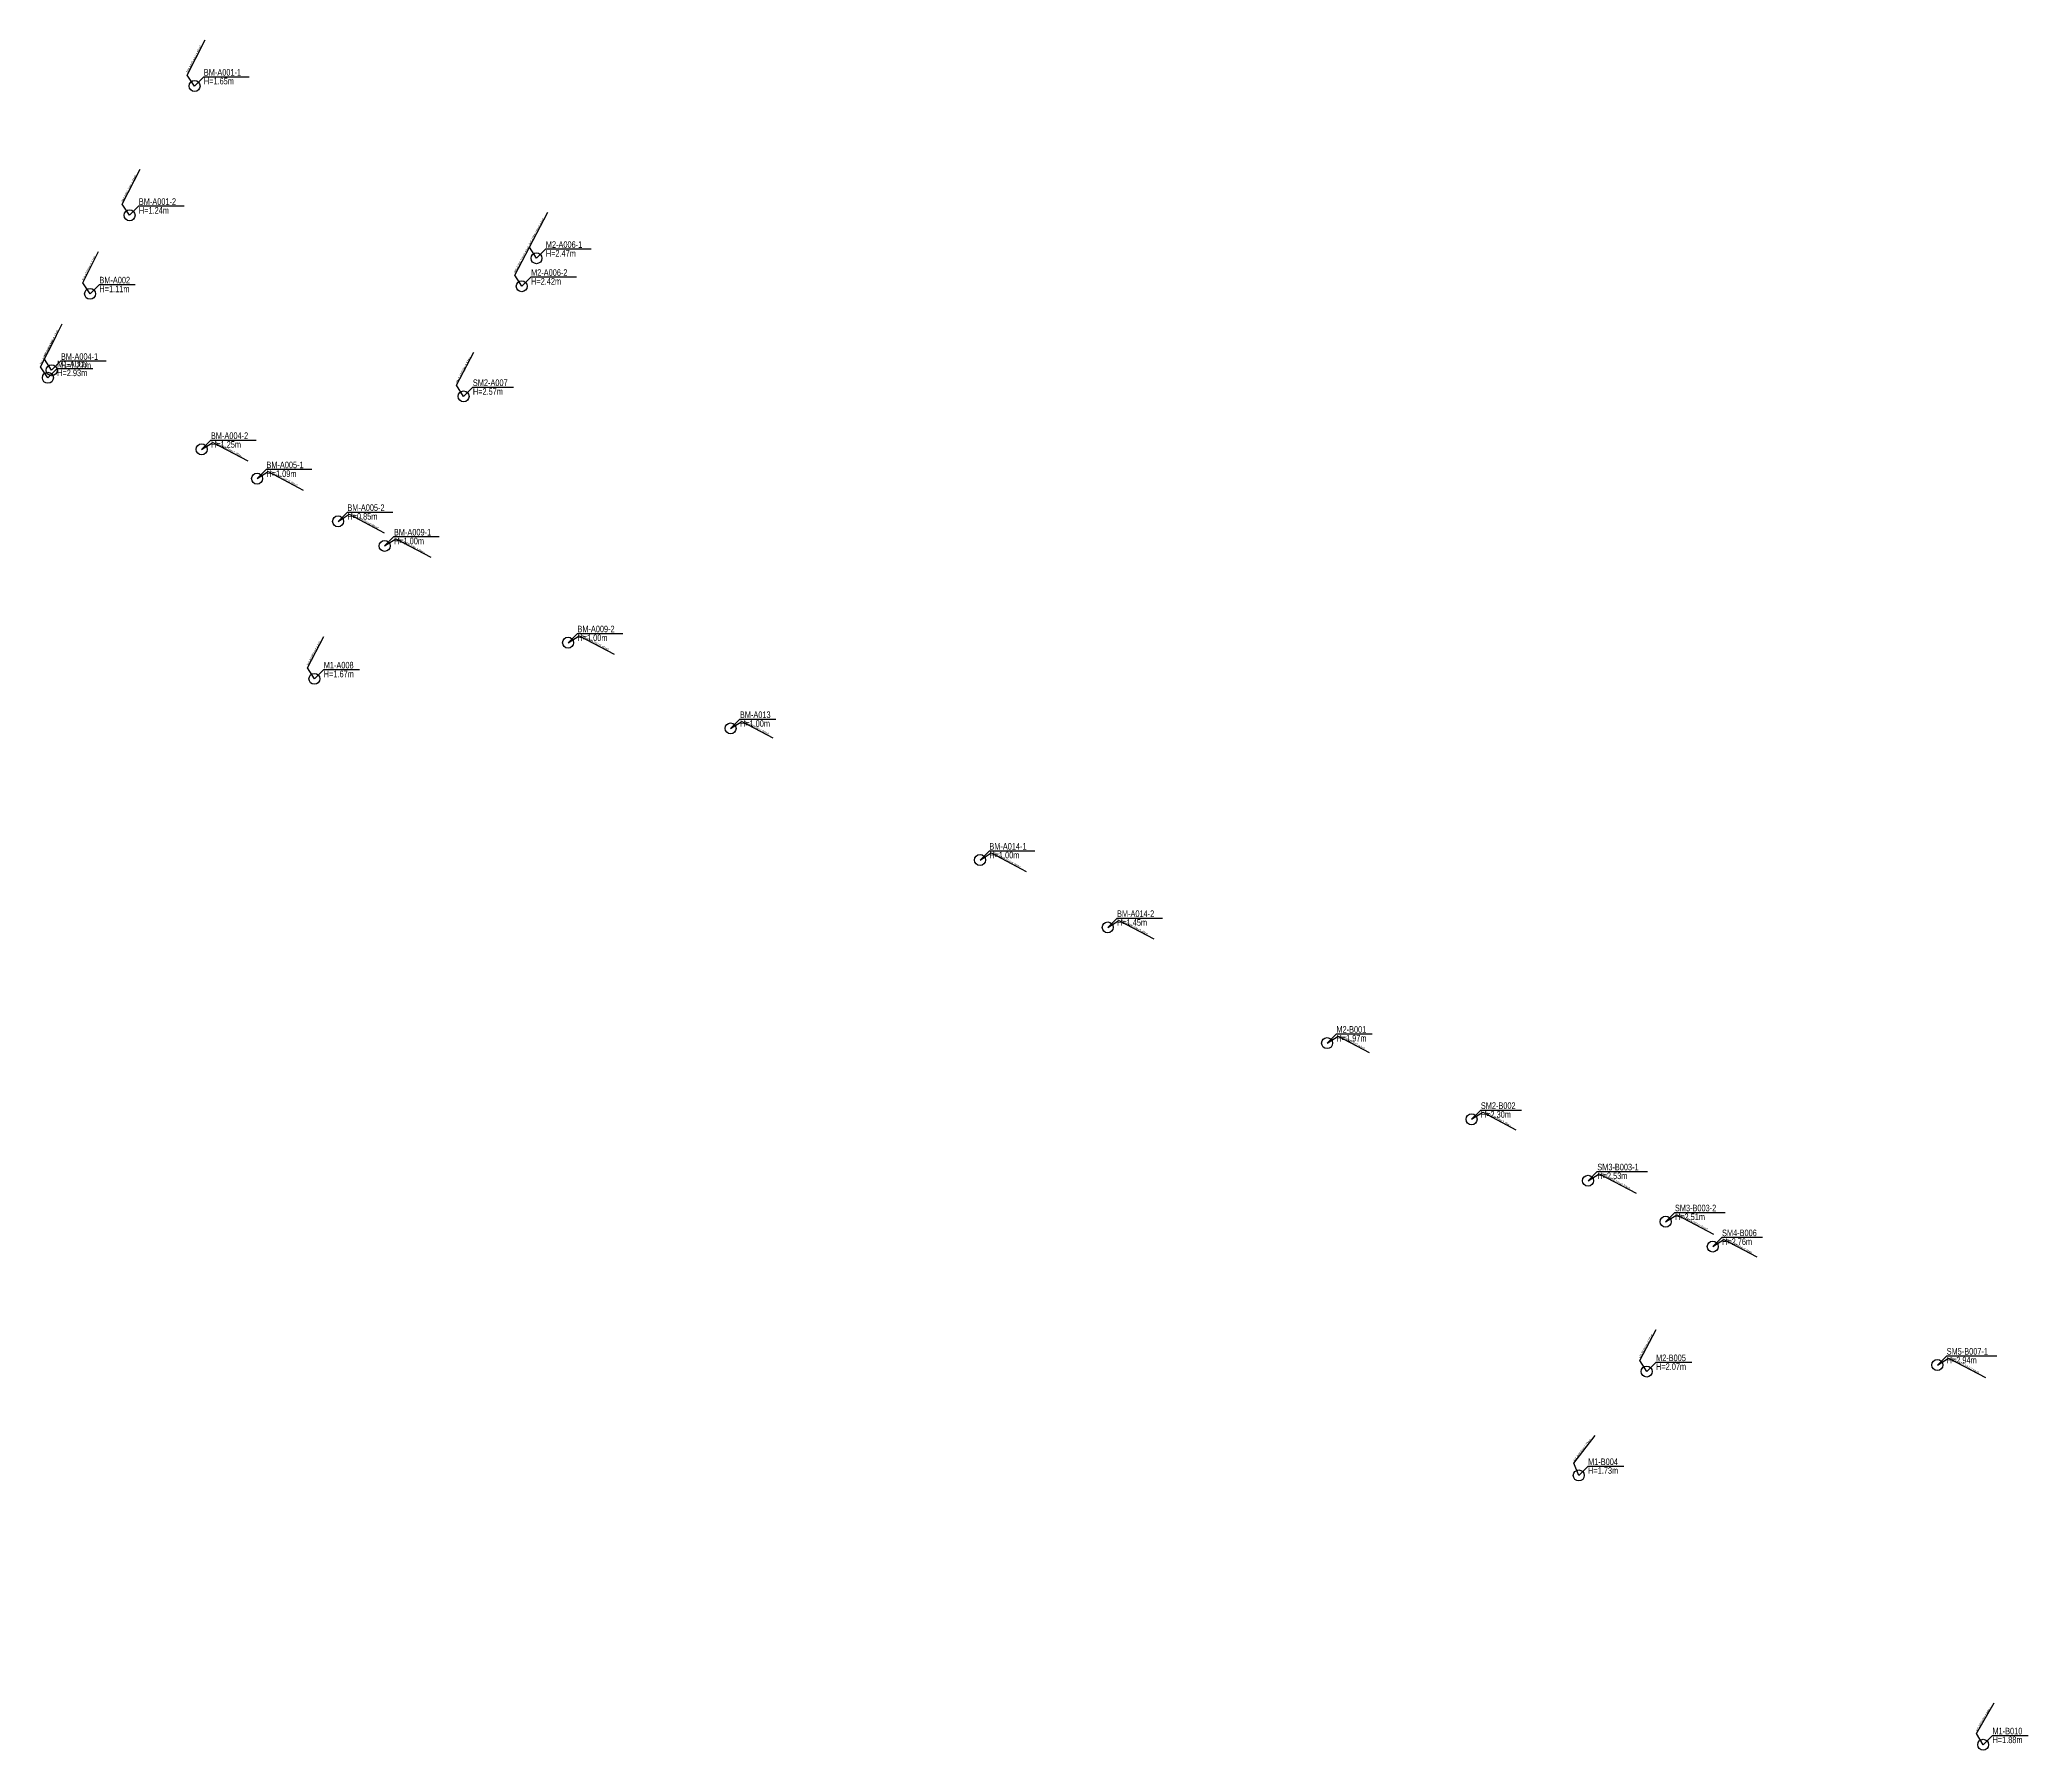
# Model space of a CAD drawing. Header units: millimetres. Extents: x -910 to 2851, y 385 to 4601.
# Drawn here: x 991 to 1898, y 3821 to 4601 of the extents above; entities that cross this region are included whole.
import ezdxf

# ---------------------------------------------------------------- set-up
doc = ezdxf.new("R2010")
doc.units = ezdxf.units.MM
doc.layers.add('맨홀설명선', color=7, linetype='Continuous')
doc.layers.add('우수맨홀', color=193, linetype='Continuous')
doc.styles.get("Standard").update_dxf_attribs({"font": 'arial.ttf'})

msp = doc.modelspace()

# ---------------------------------------------------------------- linework, layer by layer
at = {"layer": '맨홀설명선', "color": 4}
for points in [[(1062.03, 4579.94), (1066.27, 4584.19), (1086.93, 4584.19)], [(1032.41, 4521.01), (1036.65, 4525.26), (1057.31, 4525.26)], [(1217.84, 4501.43), (1222.09, 4505.67), (1242.74, 4505.67)], [(1014.43, 4485.22), (1018.67, 4489.47), (1034.96, 4489.47)], [(1211.12, 4488.69), (1215.36, 4492.93), (1236.02, 4492.93)], [(995.19, 4446.94), (999.43, 4451.19), (1015.72, 4451.19)], [(996.92, 4450.39), (1001.16, 4454.63), (1021.82, 4454.63)], [(1184.61, 4438.45), (1188.85, 4442.7), (1207.32, 4442.7)], [(1065.25, 4414.32), (1069.5, 4418.56), (1090.15, 4418.56)], [(1090.52, 4400.98), (1094.77, 4405.23), (1115.42, 4405.23)], [(1127.42, 4381.51), (1131.66, 4385.76), (1152.31, 4385.76)], [(1148.64, 4370.31), (1152.88, 4374.55), (1173.54, 4374.55)], [(1232.23, 4326.19), (1236.48, 4330.43), (1257.13, 4330.43)], [(1116.65, 4309.71), (1120.9, 4313.95), (1137.19, 4313.95)], [(1306.28, 4287.11), (1310.53, 4291.35), (1326.82, 4291.35)], [(1419.94, 4227.12), (1424.18, 4231.36), (1444.84, 4231.36)], [(1478.12, 4196.41), (1482.36, 4200.66), (1503.02, 4200.66)], [(1578.09, 4143.65), (1582.33, 4147.89), (1598.62, 4147.89)], [(1643.89, 4108.92), (1648.14, 4113.16), (1666.61, 4113.16)], [(1696.96, 4080.91), (1701.2, 4085.16), (1724.04, 4085.16)], [(1732.33, 4062.24), (1736.57, 4066.49), (1759.41, 4066.49)], [(1753.79, 4050.92), (1758.03, 4055.16), (1776.5, 4055.16)], [(1723.71, 3993.95), (1727.96, 3998.19), (1744.25, 3998.19)], [(1856.14, 3996.9), (1860.39, 4001.14), (1883.23, 4001.14)], [(1692.77, 3946.57), (1697.01, 3950.82), (1713.3, 3950.82)], [(1877.02, 3823.81), (1881.26, 3828.05), (1897.55, 3828.05)]]:
    msp.add_lwpolyline(points, dxfattribs=at)
at = {"layer": '우수맨홀'}
for p, q in [((1058.73, 4584.96), (1066.81, 4601.04)), ((1062.03, 4579.94), (1058.73, 4584.96)), ((1029.12, 4526.03), (1037.2, 4542.11)), ((1032.41, 4521.01), (1029.12, 4526.03)), ((1214.65, 4506.51), (1223.05, 4522.43)), ((1011.13, 4490.24), (1018.31, 4504.53)), ((1207.92, 4493.77), (1216.33, 4509.68)), ((1217.84, 4501.43), (1214.65, 4506.51)), ((1014.43, 4485.22), (1011.13, 4490.24)), ((1211.12, 4488.69), (1207.92, 4493.77)), ((993.62, 4455.4), (1001.71, 4471.49)), ((991.89, 4451.96), (999.08, 4466.25)), ((1181.41, 4443.53), (1189.35, 4458.57)), ((995.19, 4446.94), (991.89, 4451.96)), ((996.92, 4450.39), (993.62, 4455.4)), ((1184.61, 4438.45), (1181.41, 4443.53)), ((1065.25, 4414.32), (1070.33, 4417.52)), ((1070.33, 4417.52), (1086.25, 4409.11)), ((1090.52, 4400.98), (1095.6, 4404.18)), ((1095.6, 4404.18), (1111.52, 4395.78)), ((1127.42, 4381.51), (1132.49, 4384.71)), ((1132.49, 4384.71), (1148.41, 4376.31)), ((1148.64, 4370.31), (1153.72, 4373.51)), ((1153.72, 4373.51), (1169.64, 4365.1)), ((1113.46, 4314.79), (1120.93, 4328.94)), ((1232.23, 4326.19), (1237.31, 4329.39)), ((1237.31, 4329.39), (1253.23, 4320.98)), ((1116.65, 4309.71), (1113.46, 4314.79)), ((1306.28, 4287.11), (1311.36, 4290.3)), ((1311.36, 4290.3), (1325.51, 4282.83)), ((1419.94, 4227.12), (1425.02, 4230.32)), ((1425.02, 4230.32), (1440.93, 4221.92)), ((1478.12, 4196.41), (1483.2, 4199.61)), ((1483.2, 4199.61), (1499.12, 4191.21)), ((1578.09, 4143.65), (1583.17, 4146.85)), ((1583.17, 4146.85), (1597.32, 4139.38)), ((1643.89, 4108.92), (1648.97, 4112.11)), ((1648.97, 4112.11), (1664.01, 4104.18)), ((1696.96, 4080.91), (1702.03, 4084.11)), ((1702.03, 4084.11), (1718.84, 4075.24)), ((1732.33, 4062.24), (1737.41, 4065.44)), ((1737.41, 4065.44), (1754.21, 4056.57)), ((1753.79, 4050.92), (1758.86, 4054.11)), ((1758.86, 4054.11), (1773.9, 4046.18)), ((1720.52, 3999.03), (1727.99, 4013.18)), ((1723.71, 3993.95), (1720.52, 3999.03)), ((1856.14, 3996.9), (1861.22, 4000.09)), ((1861.22, 4000.09), (1878.03, 3991.22)), ((1690.45, 3952.11), (1700.15, 3964.84)), ((1692.77, 3946.57), (1690.45, 3952.11)), ((1874.03, 3829.01), (1882.06, 3842.85)), ((1877.02, 3823.81), (1874.03, 3829.01))]:
    msp.add_line(p, q, dxfattribs=at)
for centre in [(1062.03, 4579.94), (1032.41, 4521.01), (1217.84, 4501.43), (1014.43, 4485.22), (1211.12, 4488.69), (995.19, 4446.94), (996.92, 4450.39), (1184.61, 4438.45), (1065.25, 4414.32), (1090.52, 4400.98), (1127.42, 4381.51), (1148.64, 4370.31), (1232.23, 4326.19), (1116.65, 4309.71), (1306.28, 4287.11), (1419.94, 4227.12), (1478.12, 4196.41), (1578.09, 4143.65), (1643.89, 4108.92), (1696.96, 4080.91), (1732.33, 4062.24), (1753.79, 4050.92), (1723.71, 3993.95), (1856.14, 3996.9), (1692.77, 3946.57), (1877.02, 3823.81)]:
    msp.add_circle(centre, 2.5, dxfattribs=at)

# ---------------------------------------------------------------- texts
at = {"layer": '맨홀설명선', "color": 4, "width": 0.8}
for s, p in [('BM-A001-1', (1066.27, 4584.69)), ('H=1.65m', (1066.27, 4580.69)), ('BM-A001-2', (1036.65, 4525.76)), ('H=1.24m', (1036.65, 4521.76)), ('M2-A006-1', (1222.09, 4506.17)), ('H=2.47m', (1222.09, 4502.17)), ('M2-A006-2', (1215.36, 4493.43)), ('BM-A002', (1018.67, 4489.97)), ('H=1.11m', (1018.67, 4485.97)), ('H=2.42m', (1215.36, 4489.43)), ('BM-A004-1', (1001.16, 4455.13)), ('M1-A003', (999.43, 4451.69)), ('H=2.93m', (999.43, 4447.69)), ('H=1.27m', (1001.16, 4451.13)), ('SM2-A007', (1188.85, 4443.2)), ('H=2.57m', (1188.85, 4439.2)), ('BM-A004-2', (1069.5, 4419.06)), ('H=1.25m', (1069.5, 4415.06)), ('BM-A005-1', (1094.77, 4405.73)), ('H=1.09m', (1094.77, 4401.73)), ('BM-A005-2', (1131.66, 4386.26)), ('H=0.85m', (1131.66, 4382.26)), ('BM-A009-1', (1152.88, 4375.05)), ('H=1.00m', (1152.88, 4371.05)), ('BM-A009-2', (1236.48, 4330.93)), ('H=1.00m', (1236.48, 4326.93)), ('M1-A008', (1120.9, 4314.45)), ('H=1.67m', (1120.9, 4310.45)), ('BM-A013', (1310.53, 4291.85)), ('H=1.00m', (1310.53, 4287.85)), ('BM-A014-1', (1424.18, 4231.86)), ('H=1.00m', (1424.18, 4227.86)), ('BM-A014-2', (1482.36, 4201.16)), ('H=1.45m', (1482.36, 4197.16)), ('M2-B001', (1582.33, 4148.39)), ('H=1.97m', (1582.33, 4144.39)), ('SM2-B002', (1648.14, 4113.66)), ('H=2.30m', (1648.14, 4109.66)), ('SM3-B003-1', (1701.2, 4085.66)), ('H=2.53m', (1701.2, 4081.66)), ('SM3-B003-2', (1736.57, 4066.99)), ('H=2.51m', (1736.57, 4062.99)), ('SM4-B006', (1758.03, 4055.66)), ('H=2.76m', (1758.03, 4051.66)), ('M2-B005', (1727.96, 3998.69)), ('H=2.07m', (1727.96, 3994.69)), ('SM5-B007-1', (1860.39, 4001.64)), ('H=2.94m', (1860.39, 3997.64)), ('M1-B004', (1697.01, 3951.32)), ('H=1.73m', (1697.01, 3947.32)), ('M1-B010', (1881.26, 3828.55)), ('H=1.88m', (1881.26, 3824.55))]:
    msp.add_text(s, height=3, dxfattribs=at).set_placement(p)
at = {"layer": '우수맨홀'}
for s, rotation, p in [('BM-A001-1(H=1.65m)', 63.31816, (1059.18, 4585.85)), ('BM-A001-2(H=1.24m)', 63.31816, (1029.56, 4526.92)), ('M2-A006-1(H=2.47m)', 62.17524, (1215.12, 4507.39)), ('M2-A006-2(H=2.42m)', 62.17524, (1208.39, 4494.65)), ('BM-A002(H=1.11m)', 63.31816, (1011.58, 4491.13)), ('BM-A004-1(H=1.27m)', 63.31816, (994.07, 4456.3)), ('M1-A003(H=2.93m)', 63.31816, (992.34, 4452.85)), ('SM2-A007(H=2.57m)', 62.17524, (1181.88, 4444.42)), ('BM-A004-2(H=1.25m)', 332.17524, (1071.22, 4417.05)), ('BM-A005-1(H=1.09m)', 332.17524, (1096.49, 4403.71)), ('BM-A005-2(H=0.85m)', 332.17524, (1133.38, 4384.24)), ('BM-A009-1(H=1.00m)', 332.17524, (1154.6, 4373.04)), ('M1-A008(H=1.67m)', 62.17524, (1113.93, 4315.67)), ('BM-A009-2(H=1.00m)', 332.17524, (1238.2, 4328.92)), ('BM-A013(H=1.00m)', 332.17524, (1312.25, 4289.84)), ('BM-A014-1(H=1.00m)', 332.17524, (1425.9, 4229.85)), ('BM-A014-2(H=1.45m)', 332.17524, (1484.08, 4199.14)), ('M2-B001(H=1.97m)', 332.17524, (1584.05, 4146.38)), ('SM2-B002(H=2.30m)', 332.17524, (1649.86, 4111.65)), ('SM3-B003-1(H=2.53m)', 332.17524, (1702.92, 4083.64)), ('SM3-B003-2(H=2.51m)', 332.17524, (1738.29, 4064.97)), ('SM4-B006(H=2.76m)', 332.17524, (1759.75, 4053.65)), ('M2-B005(H=2.07m)', 62.17523, (1720.99, 3999.92)), ('SM5-B007-1(H=2.94m)', 332.17524, (1862.11, 3999.62)), ('M1-B004(H=1.73m)', 52.69309, (1691.06, 3952.91)), ('M1-B010(H=1.88m)', 59.88901, (1874.53, 3829.87))]:
    msp.add_text(s, height=1, rotation=rotation, dxfattribs=at).set_placement(p)

doc.saveas('drawing.dxf')
